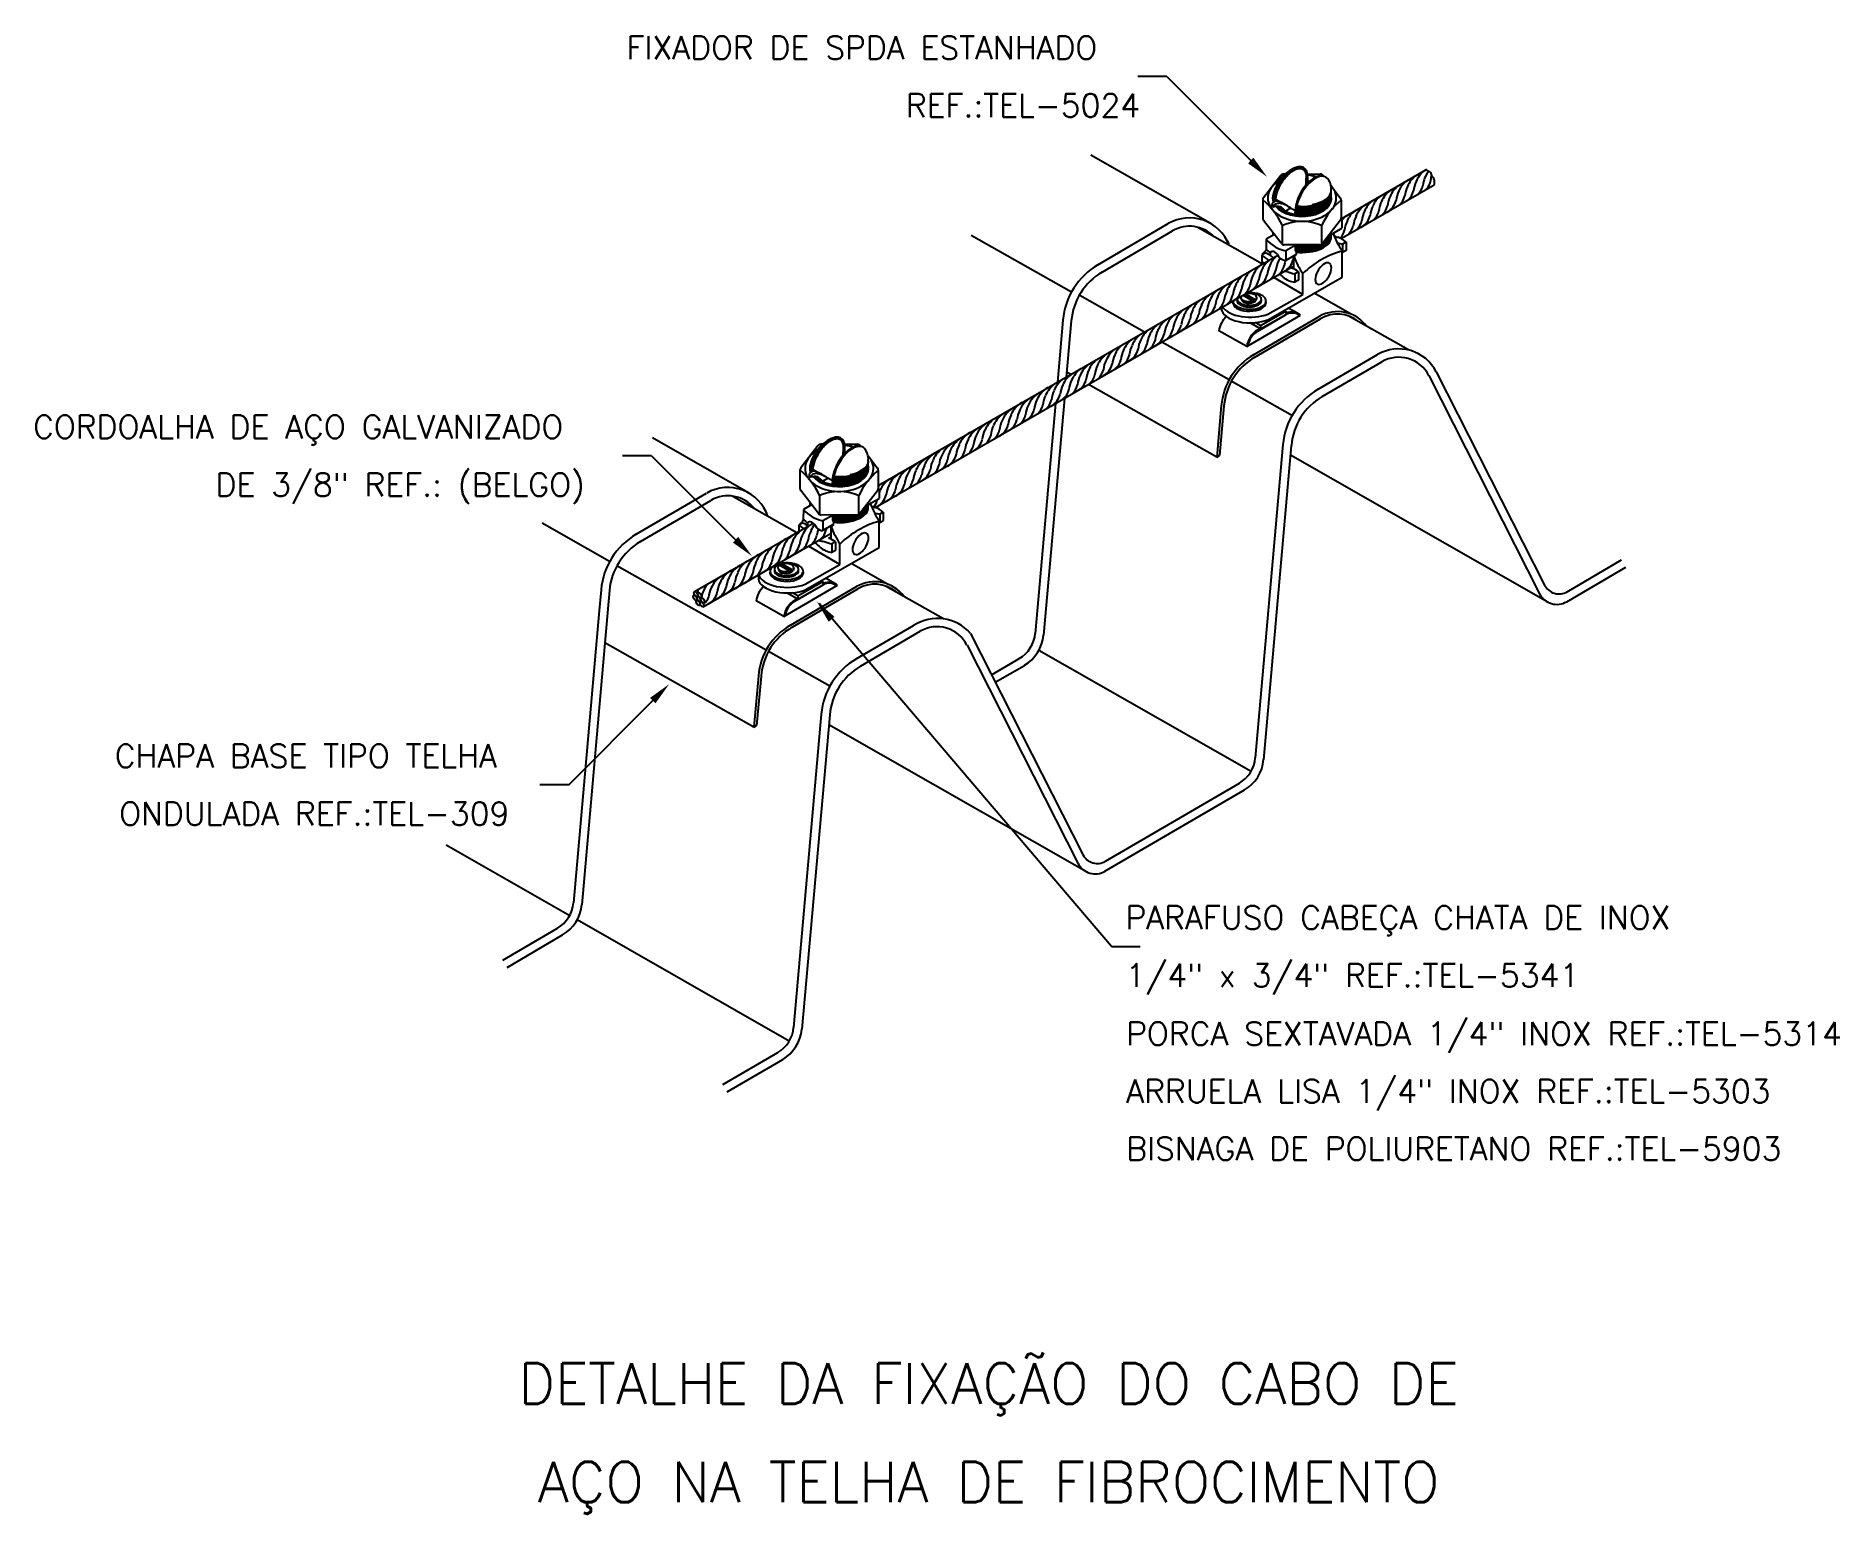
# Model space of a CAD drawing. Header units: millimetres. Extents: x -5610.2 to -5594.6, y -4676.2 to -4663.4.
import ezdxf
from ezdxf.enums import TextEntityAlignment as Align

# ---------------------------------------------------------------- set-up
doc = ezdxf.new("R2010")
doc.units = ezdxf.units.MM
doc.header["$LTSCALE"] = 10
doc.layers.add('Termotécnica', color=7, linetype='Continuous')
doc.styles.add('r140', font='romans.shx')
doc.styles.add('r80', font='romans.shx')

msp = doc.modelspace()

# ---------------------------------------------------------------- linework, layer by layer
at = {"layer": 'Termotécnica', "color": 2}
for p, q in [((-5600.407, -4663.768), (-5600.657, -4663.768)), ((-5600.407, -4663.768), (-5599.682, -4664.494)), ((-5598.895, -4664.993), (-5598.171, -4664.575)), ((-5599.203, -4664.704), (-5599.203, -4664.642)), ((-5599.189, -4664.689), (-5599.189, -4664.642)), ((-5598.901, -4665.168), (-5598.098, -4664.704)), ((-5599.491, -4664.804), (-5599.491, -4664.837)), ((-5599.48, -4664.85), (-5599.48, -4664.833)), ((-5599.291, -4664.92), (-5599.297, -4664.927)), ((-5599.291, -4664.903), (-5599.296, -4664.911)), ((-5599.296, -4664.911), (-5599.291, -4664.92)), ((-5599.294, -4664.895), (-5599.291, -4664.903)), ((-5599.581, -4665.388), (-5600.145, -4665.069)), ((-5599.297, -4664.927), (-5599.291, -4664.936)), ((-5599.291, -4664.936), (-5599.297, -4664.943)), ((-5599.297, -4664.971), (-5599.297, -4664.94)), ((-5599.297, -4664.943), (-5599.291, -4664.952)), ((-5599.291, -4664.952), (-5599.297, -4664.959)), ((-5599.297, -4664.959), (-5599.291, -4664.968)), ((-5599.291, -4664.968), (-5599.294, -4664.972)), ((-5599.298, -4665.222), (-5599.298, -4665.264)), ((-5599.291, -4665.228), (-5599.297, -4665.235)), ((-5599.295, -4665.222), (-5599.291, -4665.228)), ((-5602.897, -4667.3), (-5599.447, -4665.31)), ((-5599.576, -4665.303), (-5599.576, -4665.296)), ((-5599.51, -4665.316), (-5599.51, -4665.29)), ((-5599.308, -4665.431), (-5599.308, -4665.324)), ((-5599.291, -4665.244), (-5599.298, -4665.251)), ((-5599.298, -4665.251), (-5599.291, -4665.26)), ((-5599.298, -4665.264), (-5599.289, -4665.285)), ((-5599.297, -4665.235), (-5599.291, -4665.244)), ((-5599.291, -4665.26), (-5599.296, -4665.268)), ((-5599.296, -4665.268), (-5599.291, -4665.276)), ((-5599.291, -4665.276), (-5599.292, -4665.277)), ((-5599.289, -4665.285), (-5599.289, -4665.306)), ((-5598.893, -4665.501), (-5598.892, -4665.275)), ((-5602.789, -4667.413), (-5599.308, -4665.402)), ((-5599.527, -4665.866), (-5598.893, -4665.501)), ((-5599.232, -4665.649), (-5599.482, -4665.503)), ((-5599.232, -4665.649), (-5599.232, -4665.47)), ((-5599.766, -4665.681), (-5599.759, -4665.703)), ((-5599.665, -4665.706), (-5599.749, -4665.657)), ((-5599.731, -4665.654), (-5599.745, -4665.66)), ((-5599.731, -4665.647), (-5599.731, -4665.654)), ((-5599.643, -4665.705), (-5599.731, -4665.654)), ((-5599.643, -4665.696), (-5599.73, -4665.646)), ((-5599.643, -4665.696), (-5599.643, -4665.705)), ((-5599.631, -4665.682), (-5599.636, -4665.7)), ((-5599.533, -4665.82), (-5599.232, -4665.649)), ((-5598.821, -4665.818), (-5599.134, -4665.64)), ((-5599.936, -4665.765), (-5599.936, -4665.776)), ((-5599.834, -4665.73), (-5599.834, -4665.714)), ((-5599.716, -4666.099), (-5599.252, -4665.828)), ((-5599.643, -4665.705), (-5599.665, -4665.714)), ((-5599.665, -4665.706), (-5599.665, -4665.714)), ((-5599.657, -4666.171), (-5599.09, -4665.84)), ((-5599.621, -4665.966), (-5599.376, -4665.823)), ((-5599.55, -4665.711), (-5599.55, -4665.726)), ((-5599.379, -4665.815), (-5599.375, -4665.813)), ((-5599.272, -4665.815), (-5599.357, -4665.768)), ((-5599.716, -4666.099), (-5599.956, -4665.963)), ((-5599.646, -4666.191), (-5599.078, -4665.86)), ((-5599.62, -4665.956), (-5599.601, -4665.945)), ((-5601.235, -4666.342), (-5601.27, -4666.322)), ((-5599.975, -4667.055), (-5601.083, -4666.428)), ((-5599.936, -4666.61), (-5599.975, -4667.055)), ((-5599.913, -4666.612), (-5599.951, -4667.041)), ((-5604.855, -4667.042), (-5605.105, -4667.042)), ((-5604.855, -4667.042), (-5604.129, -4667.768)), ((-5603.2, -4667.037), (-5603.199, -4666.975)), ((-5603.186, -4667.022), (-5603.185, -4666.975)), ((-5599.975, -4667.055), (-5599.951, -4667.041)), ((-5603.487, -4667.136), (-5603.487, -4667.17)), ((-5603.477, -4667.183), (-5603.477, -4667.166)), ((-5603.287, -4667.236), (-5603.293, -4667.244)), ((-5603.293, -4667.244), (-5603.287, -4667.252)), ((-5603.287, -4667.252), (-5603.293, -4667.26)), ((-5603.293, -4667.26), (-5603.287, -4667.269)), ((-5603.291, -4667.228), (-5603.287, -4667.236)), ((-5603.602, -4667.707), (-5604.16, -4667.391)), ((-5603.287, -4667.269), (-5603.294, -4667.276)), ((-5603.294, -4667.276), (-5603.287, -4667.285)), ((-5603.293, -4667.304), (-5603.293, -4667.273)), ((-5603.287, -4667.285), (-5603.293, -4667.292)), ((-5603.293, -4667.292), (-5603.287, -4667.301)), ((-5603.287, -4667.301), (-5603.29, -4667.305)), ((-5602.923, -4667.49), (-5602.789, -4667.413)), ((-5603.294, -4667.554), (-5603.294, -4667.596)), ((-5603.288, -4667.56), (-5603.294, -4667.568)), ((-5603.294, -4667.568), (-5603.288, -4667.577)), ((-5603.292, -4667.554), (-5603.287, -4667.56)), ((-5604.485, -4668.216), (-5603.46, -4667.625)), ((-5603.796, -4667.994), (-5603.304, -4667.71)), ((-5603.572, -4667.635), (-5603.572, -4667.629)), ((-5603.506, -4667.648), (-5603.506, -4667.623)), ((-5603.304, -4667.764), (-5603.304, -4667.656)), ((-5603.288, -4667.577), (-5603.294, -4667.584)), ((-5603.294, -4667.584), (-5603.288, -4667.593)), ((-5603.294, -4667.596), (-5603.285, -4667.617)), ((-5603.288, -4667.593), (-5603.293, -4667.6)), ((-5603.293, -4667.6), (-5603.288, -4667.609)), ((-5603.288, -4667.609), (-5603.288, -4667.61)), ((-5603.285, -4667.617), (-5603.286, -4667.639)), ((-5602.889, -4667.834), (-5602.889, -4667.607)), ((-5603.523, -4668.198), (-5602.889, -4667.834)), ((-5603.228, -4667.981), (-5603.501, -4667.823)), ((-5603.228, -4667.981), (-5603.228, -4667.802)), ((-5604.409, -4668.348), (-5603.796, -4667.994)), ((-5603.762, -4668.013), (-5603.755, -4668.035)), ((-5603.661, -4668.038), (-5603.749, -4667.988)), ((-5603.728, -4667.987), (-5603.741, -4667.992)), ((-5603.728, -4667.978), (-5603.728, -4667.987)), ((-5603.64, -4668.029), (-5603.728, -4667.978)), ((-5603.64, -4668.037), (-5603.728, -4667.987)), ((-5603.64, -4668.037), (-5603.661, -4668.047)), ((-5603.661, -4668.038), (-5603.661, -4668.047)), ((-5603.64, -4668.029), (-5603.64, -4668.037)), ((-5603.627, -4668.014), (-5603.633, -4668.033)), ((-5603.529, -4668.152), (-5603.228, -4667.981)), ((-5602.817, -4668.151), (-5603.131, -4667.973)), ((-5603.932, -4668.073), (-5603.932, -4668.108)), ((-5603.83, -4668.062), (-5603.83, -4668.047)), ((-5603.712, -4668.432), (-5603.249, -4668.161)), ((-5603.654, -4668.504), (-5603.086, -4668.173)), ((-5603.642, -4668.524), (-5603.075, -4668.192)), ((-5603.617, -4668.298), (-5603.372, -4668.156)), ((-5603.547, -4668.044), (-5603.547, -4668.059)), ((-5603.376, -4668.148), (-5603.371, -4668.146)), ((-5603.268, -4668.148), (-5603.354, -4668.101)), ((-5603.712, -4668.432), (-5603.952, -4668.296)), ((-5603.617, -4668.289), (-5603.597, -4668.277)), ((-5600.885, -4671.28), (-5603.409, -4668.317)), ((-5603.971, -4669.387), (-5605.258, -4668.659)), ((-5603.932, -4668.943), (-5603.971, -4669.387)), ((-5603.91, -4668.945), (-5603.948, -4669.373)), ((-5605.57, -4669.883), (-5604.844, -4669.157)), ((-5603.971, -4669.387), (-5603.948, -4669.373)), ((-5605.57, -4669.883), (-5605.82, -4669.883)), ((-5600.885, -4671.28), (-5600.635, -4671.28))]:
    msp.add_line(p, q, dxfattribs=at)
at = {"layer": 'Termotécnica', "color": 3}
for p, q in [((-5600.033, -4665.035), (-5601.062, -4664.447)), ((-5601.001, -4665.394), (-5600.393, -4665.038)), ((-5601.23, -4665.629), (-5602.095, -4665.14)), ((-5600.964, -4665.457), (-5600.356, -4665.101)), ((-5599.886, -4665.188), (-5599.872, -4665.214)), ((-5600.6, -4665.975), (-5601.157, -4665.66)), ((-5598.319, -4666.129), (-5598.84, -4665.835)), ((-5601.304, -4665.872), (-5601.351, -4666.408)), ((-5601.231, -4665.878), (-5601.274, -4666.364)), ((-5599.869, -4666.388), (-5600.448, -4666.061)), ((-5599.1, -4666.469), (-5598.586, -4666.169)), ((-5599.064, -4666.531), (-5598.55, -4666.232)), ((-5598.079, -4666.318), (-5597.144, -4668.159)), ((-5599.32, -4666.699), (-5599.849, -4666.4)), ((-5598.144, -4666.351), (-5597.187, -4668.234)), ((-5601.367, -4666.591), (-5601.542, -4668.577)), ((-5601.29, -4666.547), (-5601.471, -4668.592)), ((-5604.019, -4667.362), (-5604.848, -4666.889)), ((-5599.403, -4666.946), (-5599.642, -4669.652)), ((-5599.331, -4666.953), (-5599.57, -4669.667)), ((-5597.116, -4668.307), (-5599.338, -4667.038)), ((-5604.987, -4667.721), (-5604.38, -4667.366)), ((-5604.951, -4667.784), (-5604.343, -4667.428)), ((-5605.217, -4667.957), (-5605.8, -4667.626)), ((-5603.865, -4668.721), (-5605.154, -4667.992)), ((-5596.953, -4668.303), (-5596.442, -4668.005)), ((-5596.949, -4668.217), (-5596.479, -4667.942)), ((-5602.334, -4668.452), (-5602.836, -4668.168)), ((-5605.229, -4668.334), (-5605.457, -4670.919)), ((-5605.29, -4668.199), (-5605.306, -4668.378)), ((-5605.218, -4668.205), (-5605.229, -4668.334)), ((-5605.306, -4668.378), (-5605.529, -4670.904)), ((-5603.087, -4668.796), (-5602.592, -4668.507)), ((-5603.05, -4668.859), (-5602.536, -4668.558)), ((-5602.101, -4668.576), (-5601.131, -4670.486)), ((-5603.316, -4669.032), (-5603.845, -4668.732)), ((-5602.131, -4668.677), (-5601.174, -4670.561)), ((-5601.919, -4668.934), (-5601.704, -4668.808)), ((-5601.704, -4668.808), (-5601.68, -4668.794)), ((-5599.679, -4669.77), (-5601.511, -4668.724)), ((-5601.887, -4668.999), (-5601.636, -4668.853)), ((-5603.39, -4669.274), (-5603.628, -4671.979)), ((-5603.317, -4669.28), (-5603.557, -4671.994)), ((-5601.099, -4670.636), (-5603.325, -4669.365)), ((-5600.935, -4670.544), (-5599.779, -4669.869)), ((-5600.94, -4670.63), (-5599.736, -4669.928)), ((-5605.562, -4671.014), (-5606.628, -4670.405)), ((-5606.14, -4671.398), (-5605.667, -4671.121)), ((-5603.666, -4672.097), (-5605.497, -4671.051)), ((-5606.103, -4671.46), (-5605.623, -4671.18)), ((-5604.239, -4672.472), (-5603.766, -4672.196)), ((-5604.203, -4672.535), (-5603.722, -4672.255))]:
    msp.add_line(p, q, dxfattribs=at)
at = {"layer": 'Termotécnica', "color": 1}
for p, q in [((-5599.384, -4664.611), (-5599.396, -4664.611)), ((-5599.191, -4664.611), (-5599.081, -4664.611)), ((-5599.423, -4664.624), (-5599.57, -4664.815)), ((-5599.055, -4664.624), (-5599.049, -4664.631)), ((-5598.989, -4664.71), (-5598.908, -4664.816)), ((-5599.577, -4664.835), (-5599.578, -4664.99)), ((-5599.484, -4664.887), (-5599.484, -4664.895)), ((-5599.478, -4664.83), (-5599.471, -4664.826)), ((-5599.427, -4664.852), (-5599.471, -4664.826)), ((-5599.386, -4664.931), (-5599.338, -4664.904)), ((-5599.297, -4664.927), (-5599.338, -4664.904)), ((-5598.901, -4664.836), (-5598.901, -4664.992)), ((-5599.419, -4665.208), (-5599.571, -4665.011)), ((-5599.409, -4665.054), (-5599.409, -4665.217)), ((-5599.07, -4665.055), (-5599.071, -4665.218)), ((-5598.908, -4665.012), (-5599.061, -4665.209)), ((-5598.988, -4665.132), (-5598.894, -4665.078)), ((-5598.894, -4664.994), (-5598.902, -4664.999)), ((-5598.894, -4664.994), (-5598.894, -4665.078)), ((-5599.477, -4665.133), (-5599.548, -4665.174)), ((-5599.548, -4665.174), (-5599.548, -4665.258)), ((-5599.087, -4665.222), (-5599.392, -4665.222)), ((-5599.298, -4665.226), (-5599.379, -4665.272)), ((-5598.858, -4665.197), (-5598.888, -4665.215)), ((-5598.888, -4665.215), (-5598.888, -4665.288)), ((-5598.858, -4665.197), (-5598.858, -4665.271)), ((-5599.556, -4665.291), (-5599.586, -4665.308)), ((-5599.586, -4665.308), (-5599.586, -4665.363)), ((-5599.379, -4665.272), (-5599.379, -4665.356)), ((-5599.289, -4665.305), (-5599.379, -4665.356)), ((-5598.858, -4665.271), (-5598.888, -4665.288)), ((-5599.33, -4665.423), (-5599.308, -4665.41)), ((-5599.27, -4665.454), (-5599.3, -4665.471)), ((-5599.3, -4665.471), (-5599.3, -4665.544)), ((-5599.27, -4665.527), (-5599.3, -4665.544)), ((-5599.27, -4665.454), (-5599.27, -4665.527)), ((-5599.596, -4665.919), (-5599.379, -4665.795)), ((-5599.596, -4665.947), (-5599.379, -4665.823)), ((-5599.379, -4665.795), (-5599.391, -4665.788)), ((-5599.379, -4665.795), (-5599.379, -4665.823)), ((-5599.596, -4665.947), (-5599.686, -4665.895)), ((-5599.596, -4665.919), (-5599.641, -4665.893)), ((-5599.596, -4665.919), (-5599.596, -4665.947)), ((-5603.38, -4666.943), (-5603.392, -4666.943)), ((-5603.188, -4666.944), (-5603.078, -4666.944)), ((-5603.419, -4666.956), (-5603.567, -4667.147)), ((-5603.051, -4666.957), (-5603.046, -4666.964)), ((-5602.986, -4667.042), (-5602.904, -4667.149)), ((-5603.574, -4667.168), (-5603.574, -4667.323)), ((-5603.481, -4667.22), (-5603.481, -4667.228)), ((-5603.475, -4667.163), (-5603.468, -4667.159)), ((-5603.424, -4667.184), (-5603.468, -4667.159)), ((-5603.383, -4667.264), (-5603.334, -4667.236)), ((-5603.293, -4667.26), (-5603.334, -4667.236)), ((-5602.897, -4667.169), (-5602.898, -4667.324)), ((-5603.415, -4667.541), (-5603.567, -4667.343)), ((-5603.405, -4667.387), (-5603.405, -4667.55)), ((-5603.067, -4667.387), (-5603.067, -4667.551)), ((-5602.905, -4667.345), (-5603.057, -4667.542)), ((-5602.984, -4667.464), (-5602.891, -4667.411)), ((-5602.89, -4667.327), (-5602.898, -4667.331)), ((-5602.89, -4667.327), (-5602.891, -4667.411)), ((-5603.544, -4667.507), (-5603.545, -4667.591)), ((-5603.473, -4667.466), (-5603.544, -4667.507)), ((-5603.084, -4667.555), (-5603.389, -4667.554)), ((-5603.294, -4667.559), (-5603.375, -4667.605)), ((-5602.884, -4667.547), (-5602.885, -4667.621)), ((-5602.854, -4667.53), (-5602.884, -4667.547)), ((-5602.854, -4667.53), (-5602.854, -4667.603)), ((-5603.553, -4667.624), (-5603.583, -4667.641)), ((-5603.583, -4667.641), (-5603.583, -4667.695)), ((-5603.375, -4667.605), (-5603.375, -4667.689)), ((-5603.286, -4667.637), (-5603.375, -4667.689)), ((-5602.854, -4667.603), (-5602.885, -4667.621)), ((-5603.326, -4667.755), (-5603.305, -4667.743)), ((-5603.266, -4667.786), (-5603.297, -4667.804)), ((-5603.297, -4667.804), (-5603.297, -4667.877)), ((-5603.267, -4667.86), (-5603.297, -4667.877)), ((-5603.266, -4667.786), (-5603.267, -4667.86)), ((-5603.592, -4668.252), (-5603.376, -4668.127)), ((-5603.592, -4668.28), (-5603.376, -4668.156)), ((-5603.376, -4668.127), (-5603.388, -4668.12)), ((-5603.376, -4668.127), (-5603.376, -4668.156)), ((-5603.592, -4668.28), (-5603.682, -4668.228)), ((-5603.592, -4668.252), (-5603.638, -4668.225)), ((-5603.592, -4668.252), (-5603.592, -4668.28))]:
    msp.add_line(p, q, dxfattribs=at)
at = {"layer": 'Termotécnica', "color": 2}
for centre, radius, start, end in [((-5599.172, -4664.854), 0.323, 114.8178, 171.0113), ((-5599.075, -4664.753), 0.125, 80.4347, 122.5602), ((-5599.121, -4664.737), 0.135, 353.7469, 32.7131), ((-5598.766, -4665.85), 0.749, 105.679, 107.2389), ((-5598.326, -4664.887), 0.686, 200.5941, 214.3721), ((-5599.634, -4665.218), 0.0974, 306.57, 334.0885), ((-5598.752, -4665.898), 0.799, 132.2425, 134.0553), ((-5598.665, -4665.082), 0.686, 200.5941, 214.3721), ((-5598.676, -4666.044), 0.799, 105.7036, 134.0553), ((-5599.742, -4665.997), 0.217, 133.8886, 171.1971), ((-5599.325, -4665.915), 0.105, 51.473, 118.7206), ((-5599.326, -4665.916), 0.114, 50.02, 115.7021), ((-5598.932, -4666.111), 0.313, 36.128, 120.2659), ((-5598.932, -4666.111), 0.291, 51.3776, 120.2724), ((-5599.521, -4666.126), 0.197, 120.2772, 172.0578), ((-5599.522, -4666.126), 0.188, 121.5672, 170.231), ((-5599.372, -4666.66), 0.566, 120.2772, 174.9562), ((-5599.372, -4666.66), 0.543, 120.2724, 174.9581), ((-5603.168, -4667.187), 0.323, 114.8178, 171.0113), ((-5603.071, -4667.086), 0.125, 80.4347, 122.5602), ((-5603.118, -4667.07), 0.135, 353.7469, 32.7131), ((-5602.762, -4668.183), 0.749, 105.679, 107.2389), ((-5602.322, -4667.22), 0.686, 200.5941, 214.3721), ((-5603.63, -4667.551), 0.0974, 306.57, 334.0885), ((-5602.748, -4668.231), 0.799, 132.2425, 134.0553), ((-5602.662, -4667.415), 0.686, 200.5941, 214.3721), ((-5602.672, -4668.377), 0.799, 105.7036, 134.0553), ((-5603.738, -4668.329), 0.217, 133.8886, 171.1971), ((-5603.322, -4668.248), 0.105, 51.473, 118.7206), ((-5603.322, -4668.249), 0.114, 50.02, 115.7021), ((-5602.928, -4668.443), 0.313, 36.128, 120.2659), ((-5602.928, -4668.443), 0.291, 51.3776, 120.2724), ((-5603.517, -4668.459), 0.197, 120.2772, 172.0578), ((-5603.519, -4668.459), 0.188, 121.5672, 170.231), ((-5603.369, -4668.993), 0.566, 120.2772, 174.9562), ((-5603.369, -4668.993), 0.543, 120.2724, 174.9581)]:
    msp.add_arc(centre, radius, start, end, dxfattribs=at)
at = {"layer": 'Termotécnica', "color": 1}
for centre, radius, start, end in [((-5599.396, -4664.644), 0.0335, 89.8794, 142.2859), ((-5599.081, -4664.645), 0.0335, 37.4729, 89.8794), ((-5598.017, -4664.782), 0.261, 130.1467, 155.4443), ((-5597.974, -4664.73), 0.222, 141.3172, 174.4559), ((-5598.315, -4664.955), 0.261, 129.4816, 155.4443), ((-5598.241, -4664.912), 0.261, 129.6767, 155.4443), ((-5598.189, -4664.862), 0.238, 153.652, 174.0868), ((-5598.196, -4664.845), 0.225, 129.9991, 156.7272), ((-5598.114, -4664.823), 0.238, 153.652, 174.0868), ((-5598.091, -4664.825), 0.261, 129.9607, 155.4443), ((-5598.428, -4664.72), 0.155, 311.8161, 346.8088), ((-5598.04, -4664.78), 0.238, 153.652, 174.0868), ((-5598.346, -4664.673), 0.155, 311.8161, 346.8088), ((-5598.277, -4664.635), 0.154, 314.4063, 0.9477), ((-5599.544, -4664.835), 0.0335, 142.2859, 179.8794), ((-5600.004, -4665.336), 0.659, 25.3294, 49.6164), ((-5599.457, -4664.889), 0.0458, 82.8093, 148.7456), ((-5599.44, -4664.916), 0.0526, 87.9644, 146.4911), ((-5599.453, -4664.962), 0.0735, 24.5376, 115.2619), ((-5599.509, -4665.066), 0.23, 52.8622, 75.4375), ((-5599.459, -4665.061), 0.199, 52.5351, 84.1958), ((-5598.476, -4665.339), 0.659, 130.1424, 154.4295), ((-5598.934, -4664.836), 0.0335, 359.8794, 37.4729), ((-5598.536, -4665.082), 0.261, 129.9607, 155.4443), ((-5598.462, -4665.039), 0.261, 130.1467, 155.4443), ((-5598.413, -4664.992), 0.238, 153.652, 174.0868), ((-5598.42, -4664.975), 0.225, 129.4442, 156.7272), ((-5598.338, -4664.952), 0.238, 153.652, 174.0868), ((-5598.652, -4664.85), 0.155, 311.8161, 346.8088), ((-5598.577, -4664.802), 0.155, 298.3116, 346.8088), ((-5598.264, -4664.909), 0.238, 153.652, 174.0868), ((-5598.502, -4664.763), 0.155, 311.8161, 346.8088), ((-5599.544, -4664.99), 0.0335, 179.8794, 217.4729), ((-5599.24, -4665.435), 0.416, 65.9207, 113.8382), ((-5598.935, -4664.991), 0.0335, 322.2859, 359.8794), ((-5599.129, -4665.204), 0.315, 41.7743, 43.6861), ((-5598.686, -4665.168), 0.261, 129.6767, 142.9688), ((-5598.634, -4665.119), 0.238, 153.652, 174.0868), ((-5598.641, -4665.102), 0.225, 129.9991, 156.7272), ((-5598.947, -4665.019), 0.155, 311.8161, 346.8088), ((-5598.559, -4665.079), 0.238, 153.652, 174.0868), ((-5598.873, -4664.976), 0.155, 311.8161, 346.8088), ((-5598.801, -4664.932), 0.155, 298.3116, 346.8088), ((-5598.485, -4665.036), 0.238, 153.652, 174.0868), ((-5598.726, -4664.892), 0.155, 311.8161, 346.8088), ((-5599.313, -4664.965), 0.315, 221.7743, 257.9845), ((-5599.392, -4665.188), 0.0335, 217.4729, 269.8794), ((-5599.087, -4665.189), 0.0335, 269.8794, 322.2859), ((-5598.929, -4665.114), 0.0421, 208.1542, 269.4562), ((-5598.858, -4664.992), 0.225, 249.8531, 262.2421), ((-5598.993, -4665.349), 0.203, 48.3093, 71.8552), ((-5599.022, -4665.059), 0.155, 317.0284, 346.8088), ((-5599.352, -4665.552), 0.261, 130.1467, 155.4443), ((-5599.429, -4665.231), 0.205, 219.8943, 226.9203), ((-5599.335, -4665.047), 0.362, 226.1843, 238.4186), ((-5599.609, -4665.451), 0.168, 43.9771, 71.7481), ((-5599.466, -4665.198), 0.102, 216.2869, 244.5481), ((-5599.31, -4665.488), 0.225, 129.4442, 156.7272), ((-5599.228, -4665.465), 0.238, 153.652, 174.0868), ((-5599.205, -4665.468), 0.261, 149.5723, 155.4443), ((-5599.369, -4665.26), 0.0968, 228.5657, 264.2931), ((-5599.467, -4665.315), 0.155, 298.3116, 346.8088), ((-5599.154, -4665.422), 0.238, 163.7777, 174.0868), ((-5599.079, -4665.375), 0.238, 165.8593, 174.0868), ((-5599.079, -4665.375), 0.238, 153.652, 154.4005), ((-5598.857, -4665.062), 0.228, 261.1182, 262.1726), ((-5599.65, -4665.724), 0.261, 129.4816, 155.4443), ((-5599.576, -4665.681), 0.261, 129.6767, 155.4443), ((-5599.524, -4665.632), 0.238, 153.652, 174.0868), ((-5599.531, -4665.615), 0.225, 129.9991, 156.7272), ((-5599.449, -4665.592), 0.238, 153.652, 174.0868), ((-5599.426, -4665.595), 0.261, 129.9607, 155.4443), ((-5599.763, -4665.489), 0.155, 311.8161, 346.8088), ((-5599.691, -4665.445), 0.155, 298.3116, 346.8088), ((-5599.375, -4665.549), 0.238, 153.652, 174.0868), ((-5599.303, -4665.505), 0.238, 153.652, 174.0868), ((-5599.616, -4665.405), 0.155, 311.8161, 346.8088), ((-5599.542, -4665.363), 0.155, 311.8161, 346.8088), ((-5599.544, -4665.61), 0.178, 38.2783, 50.2226), ((-5599.274, -4665.338), 0.208, 231.1571, 262.8038), ((-5599.35, -4665.262), 0.189, 258.8811, 264.3625), ((-5599.27, -4665.248), 0.225, 244.1185, 262.2421), ((-5599.395, -4665.621), 0.209, 53.2005, 71.7256), ((-5599.976, -4665.871), 0.225, 129.9991, 156.7272), ((-5599.871, -4665.851), 0.261, 129.9607, 155.4443), ((-5599.82, -4665.806), 0.238, 153.652, 174.0868), ((-5599.797, -4665.808), 0.261, 130.1467, 155.4443), ((-5599.748, -4665.761), 0.238, 153.652, 174.0868), ((-5599.755, -4665.745), 0.225, 129.4442, 156.7272), ((-5600.061, -4665.662), 0.155, 311.8161, 346.8088), ((-5599.673, -4665.722), 0.238, 153.652, 174.0868), ((-5599.987, -4665.619), 0.155, 311.8161, 346.8088), ((-5599.912, -4665.572), 0.155, 298.3116, 346.8088), ((-5599.599, -4665.679), 0.238, 153.652, 174.0868), ((-5599.837, -4665.532), 0.155, 311.8161, 346.8088), ((-5600.2, -4666.001), 0.225, 129.4442, 156.7272), ((-5600.095, -4665.981), 0.261, 129.4816, 155.4443), ((-5600.044, -4665.935), 0.238, 153.652, 174.0868), ((-5600.021, -4665.938), 0.261, 129.6767, 155.4443), ((-5599.969, -4665.888), 0.238, 153.652, 174.0868), ((-5600.282, -4665.789), 0.155, 311.8161, 346.8088), ((-5599.894, -4665.849), 0.238, 153.652, 174.0868), ((-5600.208, -4665.746), 0.155, 311.8161, 346.8088), ((-5600.136, -4665.702), 0.155, 298.3116, 346.8088), ((-5600.469, -4666.197), 0.261, 128.6616, 155.4443), ((-5600.424, -4666.131), 0.225, 128.855, 156.7272), ((-5600.342, -4666.108), 0.238, 153.652, 174.0868), ((-5600.319, -4666.11), 0.261, 128.9773, 155.4443), ((-5600.581, -4665.958), 0.155, 298.3116, 346.8088), ((-5600.269, -4666.065), 0.238, 153.652, 174.0868), ((-5600.245, -4666.068), 0.261, 129.183, 155.4443), ((-5600.193, -4666.018), 0.238, 153.652, 174.0868), ((-5600.506, -4665.918), 0.155, 311.8161, 346.8088), ((-5600.118, -4665.978), 0.238, 153.652, 174.0868), ((-5600.432, -4665.876), 0.155, 311.8161, 346.8088), ((-5600.357, -4665.828), 0.155, 298.3116, 346.8088), ((-5600.767, -4666.37), 0.261, 127.8737, 155.4443), ((-5600.693, -4666.327), 0.261, 128.1071, 155.4443), ((-5600.649, -4666.26), 0.225, 128.2243, 156.7272), ((-5600.567, -4666.238), 0.238, 153.652, 174.0868), ((-5600.543, -4666.24), 0.261, 128.4434, 155.4443), ((-5600.805, -4666.088), 0.155, 298.3116, 346.8088), ((-5600.493, -4666.195), 0.238, 153.652, 174.0868), ((-5600.418, -4666.148), 0.238, 153.652, 174.0868), ((-5600.73, -4666.048), 0.155, 311.8161, 346.8088), ((-5600.656, -4666.005), 0.155, 311.8161, 346.8088), ((-5600.991, -4666.499), 0.261, 127.2601, 155.4443), ((-5600.917, -4666.457), 0.261, 127.5124, 155.4443), ((-5600.866, -4666.407), 0.238, 153.652, 174.0868), ((-5600.873, -4666.39), 0.225, 127.5417, 156.7272), ((-5600.791, -4666.367), 0.238, 153.652, 174.0868), ((-5601.105, -4666.265), 0.155, 311.8161, 346.8088), ((-5601.029, -4666.217), 0.155, 298.3116, 346.8088), ((-5600.717, -4666.324), 0.238, 153.652, 174.0868), ((-5600.642, -4666.277), 0.238, 153.652, 174.0868), ((-5600.954, -4666.178), 0.155, 311.8161, 346.8088), ((-5600.88, -4666.135), 0.155, 311.8161, 346.8088), ((-5601.321, -4666.649), 0.225, 119.4577, 156.7272), ((-5601.216, -4666.629), 0.261, 126.5902, 155.4443), ((-5601.165, -4666.584), 0.238, 153.652, 174.0868), ((-5601.142, -4666.586), 0.261, 126.8669, 155.4443), ((-5601.09, -4666.536), 0.238, 153.652, 174.0868), ((-5601.097, -4666.52), 0.225, 126.7916, 156.7272), ((-5601.403, -4666.437), 0.155, 311.8161, 346.8088), ((-5601.015, -4666.497), 0.238, 153.652, 174.0868), ((-5601.329, -4666.394), 0.155, 311.8161, 346.8088), ((-5601.253, -4666.347), 0.155, 298.3116, 346.8088), ((-5600.941, -4666.454), 0.238, 153.652, 174.0868), ((-5601.178, -4666.307), 0.155, 311.8161, 346.8088), ((-5601.59, -4666.846), 0.261, 123.0374, 155.4443), ((-5601.545, -4666.779), 0.225, 119.4577, 156.7272), ((-5601.44, -4666.759), 0.261, 123.0374, 155.4443), ((-5601.389, -4666.713), 0.238, 153.652, 174.0868), ((-5601.366, -4666.716), 0.261, 123.0374, 155.4443), ((-5601.314, -4666.666), 0.238, 153.652, 174.0868), ((-5601.627, -4666.567), 0.155, 311.8161, 346.8088), ((-5601.239, -4666.627), 0.238, 153.652, 174.0868), ((-5601.553, -4666.524), 0.155, 311.8161, 346.8088), ((-5601.478, -4666.477), 0.155, 298.3116, 346.8088), ((-5601.814, -4666.975), 0.261, 123.0374, 155.4443), ((-5601.769, -4666.909), 0.225, 119.4577, 156.7272), ((-5601.688, -4666.886), 0.238, 153.652, 174.0868), ((-5601.664, -4666.888), 0.261, 123.0374, 155.4443), ((-5601.926, -4666.736), 0.155, 298.3116, 346.8088), ((-5601.614, -4666.843), 0.238, 153.652, 174.0868), ((-5601.538, -4666.796), 0.238, 153.652, 174.0868), ((-5601.851, -4666.696), 0.155, 311.8161, 346.8088), ((-5601.463, -4666.756), 0.238, 153.652, 174.0868), ((-5601.777, -4666.654), 0.155, 311.8161, 346.8088), ((-5601.702, -4666.606), 0.155, 298.3116, 346.8088), ((-5603.392, -4666.977), 0.0335, 89.8794, 142.2859), ((-5603.078, -4666.977), 0.0335, 37.4729, 89.8794), ((-5602.112, -4667.148), 0.261, 123.0374, 155.4443), ((-5602.038, -4667.105), 0.261, 123.0374, 155.4443), ((-5601.994, -4667.038), 0.225, 119.4577, 156.7272), ((-5601.912, -4667.015), 0.238, 153.652, 174.0868), ((-5601.888, -4667.018), 0.261, 123.0374, 155.4443), ((-5602.225, -4666.913), 0.155, 311.8161, 346.8088), ((-5602.15, -4666.866), 0.155, 298.3116, 346.8088), ((-5601.838, -4666.973), 0.238, 153.652, 174.0868), ((-5601.763, -4666.925), 0.238, 153.652, 174.0868), ((-5602.075, -4666.826), 0.155, 311.8161, 346.8088), ((-5602.001, -4666.783), 0.155, 311.8161, 346.8088), ((-5602.442, -4667.298), 0.225, 119.4577, 156.7272), ((-5602.336, -4667.277), 0.261, 123.0374, 155.4443), ((-5602.263, -4667.235), 0.261, 123.0374, 155.4443), ((-5602.211, -4667.185), 0.238, 153.652, 174.0868), ((-5602.218, -4667.168), 0.225, 119.4577, 156.7272), ((-5602.136, -4667.145), 0.238, 153.652, 174.0868), ((-5602.45, -4667.042), 0.155, 311.8161, 346.8088), ((-5602.374, -4666.995), 0.155, 298.3116, 346.8088), ((-5602.062, -4667.102), 0.238, 153.652, 174.0868), ((-5601.987, -4667.055), 0.238, 153.652, 174.0868), ((-5602.299, -4666.956), 0.155, 311.8161, 346.8088), ((-5603.54, -4667.168), 0.0335, 142.2859, 179.8794), ((-5604, -4667.668), 0.659, 25.3294, 49.6164), ((-5603.453, -4667.222), 0.0458, 82.8093, 148.7456), ((-5603.437, -4667.249), 0.0526, 87.9644, 146.4911), ((-5603.449, -4667.295), 0.0735, 24.5376, 115.2619), ((-5603.505, -4667.399), 0.23, 52.8622, 75.4375), ((-5603.455, -4667.394), 0.199, 52.5351, 84.1958), ((-5602.472, -4667.672), 0.659, 130.1424, 154.4295), ((-5602.931, -4667.169), 0.0335, 359.8794, 37.4729), ((-5602.676, -4667.433), 0.225, 119.4577, 156.7272), ((-5602.6, -4667.389), 0.225, 119.4577, 156.7272), ((-5602.511, -4667.358), 0.238, 153.652, 174.0868), ((-5602.518, -4667.342), 0.225, 119.4577, 156.7272), ((-5602.435, -4667.314), 0.238, 153.652, 174.0868), ((-5602.748, -4667.215), 0.155, 311.8161, 346.8088), ((-5602.36, -4667.275), 0.238, 153.652, 174.0868), ((-5602.674, -4667.172), 0.155, 311.8161, 346.8088), ((-5602.599, -4667.125), 0.155, 298.3116, 346.8088), ((-5602.286, -4667.232), 0.238, 153.652, 174.0868), ((-5602.523, -4667.085), 0.155, 311.8161, 346.8088), ((-5603.54, -4667.323), 0.0335, 179.8794, 217.4729), ((-5603.237, -4667.767), 0.416, 65.9207, 113.8382), ((-5602.981, -4667.346), 0.155, 298.3116, 346.8088), ((-5602.931, -4667.324), 0.0335, 322.2859, 359.8794), ((-5603.125, -4667.536), 0.315, 41.7743, 43.6861), ((-5602.753, -4667.477), 0.225, 119.4577, 130.037), ((-5602.67, -4667.45), 0.238, 153.652, 157.9025), ((-5602.593, -4667.406), 0.238, 153.652, 174.0868), ((-5602.899, -4667.299), 0.155, 298.3116, 346.8088), ((-5602.823, -4667.255), 0.155, 298.3116, 346.8088), ((-5603.31, -4667.297), 0.315, 221.7743, 257.9845), ((-5603.389, -4667.521), 0.0335, 217.4729, 269.8794), ((-5603.084, -4667.521), 0.0335, 269.8794, 322.2859), ((-5602.926, -4667.447), 0.0421, 208.1542, 269.4562), ((-5603.057, -4667.39), 0.155, 321.0855, 346.8088), ((-5602.854, -4667.324), 0.225, 249.8531, 262.2421), ((-5602.989, -4667.682), 0.203, 48.3093, 71.8552), ((-5602.67, -4667.45), 0.238, 172.6328, 174.0868), ((-5603.507, -4667.911), 0.225, 119.4577, 156.7272), ((-5603.402, -4667.891), 0.261, 123.0374, 155.4443), ((-5603.333, -4667.378), 0.361, 226.6123, 234.5654), ((-5603.348, -4667.82), 0.225, 119.838, 156.7272), ((-5603.596, -4667.762), 0.145, 50.6004, 72.5169), ((-5603.462, -4667.53), 0.102, 216.2869, 244.5481), ((-5603.265, -4667.793), 0.238, 153.652, 174.0868), ((-5603.272, -4667.776), 0.225, 141.6232, 156.7272), ((-5603.366, -4667.593), 0.0968, 228.5657, 264.2931), ((-5603.19, -4667.753), 0.238, 161.0872, 174.0868), ((-5603.499, -4667.648), 0.155, 311.8161, 346.8088), ((-5603.111, -4667.707), 0.238, 171.6739, 174.0868), ((-5602.853, -4667.395), 0.228, 261.1182, 262.1726), ((-5603.747, -4668.05), 0.225, 119.4577, 156.7272), ((-5603.641, -4668.029), 0.261, 123.0374, 155.4443), ((-5603.577, -4667.972), 0.238, 153.652, 174.0868), ((-5603.583, -4667.955), 0.225, 119.4577, 156.7272), ((-5603.5, -4667.928), 0.238, 153.652, 174.0868), ((-5603.813, -4667.829), 0.155, 311.8161, 346.8088), ((-5603.425, -4667.889), 0.238, 153.652, 174.0868), ((-5603.729, -4667.777), 0.155, 298.3116, 346.8088), ((-5603.653, -4667.733), 0.155, 298.3116, 346.8088), ((-5603.341, -4667.837), 0.238, 153.652, 174.0868), ((-5603.578, -4667.693), 0.155, 311.8161, 346.8088), ((-5603.541, -4667.943), 0.178, 38.2783, 57.9796), ((-5603.346, -4667.595), 0.189, 249.5859, 264.3625), ((-5603.271, -4667.671), 0.208, 231.1571, 262.8038), ((-5603.266, -4667.58), 0.225, 244.1185, 262.2421), ((-5603.391, -4667.953), 0.209, 53.2005, 71.7256), ((-5604.057, -4668.229), 0.225, 119.4577, 156.7272), ((-5603.981, -4668.185), 0.225, 119.4577, 156.7272), ((-5603.905, -4668.141), 0.225, 119.4577, 156.7272), ((-5603.816, -4668.111), 0.238, 153.652, 174.0868), ((-5603.823, -4668.094), 0.225, 119.4577, 156.7272), ((-5603.74, -4668.067), 0.238, 153.652, 174.0868), ((-5604.052, -4667.967), 0.155, 311.8161, 346.8088), ((-5603.665, -4668.027), 0.238, 153.652, 174.0868), ((-5603.964, -4667.912), 0.155, 298.3116, 346.8088), ((-5603.888, -4667.868), 0.155, 298.3116, 346.8088), ((-5604.19, -4668.304), 0.237, 138.8809, 171.091), ((-5604.127, -4668.29), 0.238, 153.652, 174.0868), ((-5604.134, -4668.273), 0.225, 119.4577, 156.7272), ((-5604.362, -4668.142), 0.155, 298.3116, 346.8088), ((-5604.051, -4668.246), 0.238, 153.652, 174.0868), ((-5604.286, -4668.098), 0.155, 298.3116, 346.8088), ((-5603.974, -4668.202), 0.238, 153.652, 174.0868), ((-5603.898, -4668.158), 0.238, 153.652, 174.0868), ((-5604.204, -4668.051), 0.155, 298.3116, 346.8088), ((-5604.127, -4668.007), 0.155, 298.3116, 346.8088), ((-5604.226, -4668.269), 0.237, 162.0235, 171.091), ((-5604.426, -4668.255), 0.0625, 294.1701, 350.1196), ((-5604.438, -4668.186), 0.155, 298.3116, 346.8088)]:
    msp.add_arc(centre, radius, start, end, dxfattribs=at)
at = {"layer": 'Termotécnica', "color": 3}
for centre, radius, start, end in [((-5600.21, -4665.352), 0.363, 20.5976, 120.2659), ((-5600.21, -4665.352), 0.291, 43.9232, 120.2724), ((-5600.69, -4665.926), 0.616, 120.2772, 174.9562), ((-5600.69, -4665.926), 0.543, 120.2724, 174.9581), ((-5598.403, -4666.483), 0.363, 26.9406, 120.2659), ((-5598.403, -4666.483), 0.291, 26.9338, 120.2724), ((-5598.79, -4667.001), 0.616, 120.2772, 174.9562), ((-5598.79, -4667.001), 0.543, 120.2724, 174.9581), ((-5604.196, -4667.679), 0.363, 18.2779, 120.2659), ((-5604.196, -4667.679), 0.291, 38.2003, 120.2724), ((-5604.677, -4668.253), 0.616, 120.2772, 174.9562), ((-5604.677, -4668.253), 0.543, 120.2724, 174.9581), ((-5597.019, -4668.096), 0.14, 206.9338, 300.2724), ((-5597.038, -4668.158), 0.168, 206.9338, 300.2724), ((-5602.387, -4668.831), 0.383, 41.7232, 122.3547), ((-5602.39, -4668.809), 0.29, 26.9338, 120.2724), ((-5601.821, -4668.552), 0.28, 300.2724, 354.9581), ((-5601.805, -4668.562), 0.336, 300.2724, 354.9581), ((-5602.776, -4669.328), 0.616, 120.2772, 174.9562), ((-5602.776, -4669.328), 0.543, 120.2724, 174.9581), ((-5599.921, -4669.627), 0.28, 300.2724, 354.9581), ((-5599.905, -4669.637), 0.336, 300.2724, 354.9581), ((-5601.006, -4670.423), 0.14, 206.9338, 300.2724), ((-5601.024, -4670.485), 0.168, 206.9338, 300.2724), ((-5605.808, -4670.879), 0.28, 300.2724, 354.9581), ((-5605.792, -4670.889), 0.336, 300.2724, 354.9581), ((-5603.907, -4671.954), 0.28, 300.2724, 354.9581), ((-5603.892, -4671.964), 0.336, 300.2724, 354.9581)]:
    msp.add_arc(centre, radius, start, end, dxfattribs=at)
at = {"layer": 'Termotécnica', "color": 2}
for centre, major_axis, ratio, start_param, end_param in [((-5599.335, -4664.744), (0.11, 0.188), 0.509483, -0.753557, 2.340413), ((-5598.159, -4664.596), (-0.0123, 0.0213), 0.509483, 4.69135, 6.283185), ((-5598.135, -4664.612), (-0.0123, 0.0213), 0.509483, 3.143946, 6.283185), ((-5599.142, -4664.825), (0.115, 0.196), 0.529306, 0.834314, 2.464238), ((-5599.142, -4664.825), (0.11, 0.188), 0.509483, -0.313841, 2.182721), ((-5598.111, -4664.654), (-0.0123, 0.0213), 0.509483, 3.141593, 6.283185), ((-5598.11, -4664.681), (-0.0123, 0.0213), 0.509483, 3.141593, 4.719858), ((-5599.055, -4665.47), (0.0527, 0.0899), 0.509483, -0.313841, 5.954398), ((-5599.692, -4665.706), (0.142, 0), 0.509483, 3.15515, 7.967778), ((-5599.694, -4665.691), (0.105, 0), 0.498339, 3.029366, 8.106799), ((-5599.694, -4665.705), (0.105, 0), 0.500279, -3.268555, 0.124623), ((-5599.698, -4665.676), (0.0686, 0), 0.500279, 2.851124, 5.215581), ((-5599.698, -4665.694), (0.0631, 0), 0.500279, 3.415107, 6.092408), ((-5599.698, -4665.676), (0.0686, 0), 0.500279, 5.644953, 8.270281), ((-5599.687, -4665.768), (0.25, -0.001), 0.509483, 3.203787, 5.41519), ((-5599.687, -4665.719), (0.25, -0.001), 0.509483, 3.458626, 5.378379), ((-5599.692, -4665.722), (0.142, 0), 0.509483, 3.251577, 6.231605), ((-5603.331, -4667.077), (0.11, 0.188), 0.509483, -0.753557, 2.340413), ((-5603.139, -4667.158), (0.115, 0.196), 0.529306, 0.834314, 2.464238), ((-5603.139, -4667.158), (0.11, 0.188), 0.509483, -0.313841, 2.182721), ((-5603.051, -4667.802), (0.0527, 0.0899), 0.509483, -0.313841, 5.954398), ((-5603.689, -4668.039), (0.142, 0), 0.509483, 2.645443, 8.466009), ((-5603.69, -4668.024), (0.105, 0), 0.498339, -4.448249, 1.823614), ((-5603.69, -4668.037), (0.105, 0), 0.500279, -3.268555, 0.124623), ((-5603.695, -4668.008), (0.0686, 0), 0.500279, 2.496756, 5.215581), ((-5603.695, -4668.027), (0.0631, 0), 0.500279, 3.415107, 6.092408), ((-5603.695, -4668.008), (0.0686, 0), 0.500279, 5.644953, 8.356936), ((-5603.683, -4668.1), (0.25, -0.001), 0.509483, 3.203787, 5.41519), ((-5603.683, -4668.052), (0.25, -0.001), 0.509483, 3.295428, 5.378379), ((-5603.689, -4668.055), (0.142, 0), 0.509483, 3.251577, 6.231605)]:
    msp.add_ellipse(centre, major_axis=major_axis, ratio=ratio, start_param=start_param, end_param=end_param, dxfattribs=at)
at = {"layer": 'Termotécnica', "color": 1}
for centre, major_axis, ratio, start_param, end_param in [((-5599.239, -4664.818), (0.296, -0.001), 0.675841, -3.982752, 0.563361), ((-5599.239, -4664.77), (0.252, -0.001), 0.509483, -1.790806, 0.069442), ((-5599.239, -4664.761), (0.252, -0.001), 0.509483, -1.750011, 0.080951), ((-5599.239, -4664.818), (0.296, -0.001), 0.675841, 1.149207, 1.405155), ((-5599.239, -4664.753), (0.252, -0.001), 0.509483, 5.084888, 6.283185), ((-5599.462, -4664.872), (0.0363, 0), 0.509483, 2.768638, 4.057677), ((-5599.462, -4664.881), (0.0363, 0), 0.509483, 2.906505, 4.057677), ((-5599.239, -4664.818), (0.254, -0.001), 0.622287, 2.899278, 3.377373), ((-5599.239, -4664.794), (0.252, -0.001), 0.509483, 3.221428, 3.439152), ((-5599.24, -4664.8), (0.252, -0.001), 0.509483, 3.276223, 3.454075), ((-5599.24, -4664.808), (0.252, -0.001), 0.509483, 3.273005, 3.453689), ((-5599.239, -4664.818), (0.252, -0.001), 0.509483, 3.219156, 3.408578), ((-5599.239, -4664.786), (0.252, -0.001), 0.509483, 3.249894, 3.454075), ((-5599.239, -4664.778), (0.252, -0.001), 0.509483, 3.277314, 3.461778), ((-5599.239, -4664.77), (0.252, -0.001), 0.509483, 3.304252, 3.472424), ((-5599.239, -4664.826), (0.252, -0.001), 0.509483, 3.301624, 3.360197), ((-5599.239, -4664.761), (0.252, -0.001), 0.509483, 3.328348, 3.489939), ((-5599.239, -4664.818), (0.24, -0.001), 0.598456, 3.230914, 3.34886), ((-5599.239, -4664.818), (0.254, -0.001), 0.622287, -2.669254, 0.134409), ((-5599.239, -4664.818), (0.24, -0.001), 0.598456, 3.662711, 4.469589), ((-5599.239, -4664.802), (0.252, -0.001), 0.509483, -1.801604, 0.069442), ((-5599.239, -4664.818), (0.252, -0.001), 0.509483, -1.802199, 0.069442), ((-5599.239, -4664.834), (0.252, -0.001), 0.509483, 4.481492, 5.773569), ((-5599.239, -4664.786), (0.252, -0.001), 0.509483, -1.799511, 0.069442), ((-5599.239, -4664.778), (0.252, -0.001), 0.509483, -1.775822, 0.069442), ((-5599.239, -4664.794), (0.252, -0.001), 0.509483, -1.776687, 0.069442), ((-5599.239, -4664.81), (0.252, -0.001), 0.509483, -1.777021, 0.069442), ((-5599.239, -4664.826), (0.252, -0.001), 0.509483, -1.776196, 0.069442), ((-5599.239, -4664.842), (0.252, -0.001), 0.509483, 4.506705, 5.350169), ((-5599.24, -4665.118), (0.252, -0.001), 0.509483, 3.149495, 3.316586), ((-5599.24, -4665.11), (0.252, -0.001), 0.509483, 3.210834, 3.367169), ((-5599.24, -4665.102), (0.252, -0.001), 0.509483, 3.265547, 3.419929), ((-5599.24, -4665.126), (0.252, -0.001), 0.509483, -1.802319, 0.063361), ((-5599.24, -4665.11), (0.252, -0.001), 0.509483, 4.481957, 5.225536), ((-5599.24, -4665.142), (0.252, -0.001), 0.509483, -1.795385, 0.069442), ((-5599.24, -4665.134), (0.252, -0.001), 0.509483, -1.776285, 0.084808), ((-5599.24, -4665.151), (0.252, -0.001), 0.509483, -1.776404, 0.069442), ((-5599.24, -4665.102), (0.252, -0.001), 0.509483, 4.507248, 5.082911), ((-5599.24, -4665.118), (0.252, -0.001), 0.509483, 4.506486, 5.345974), ((-5599.24, -4665.159), (0.252, -0.001), 0.509483, -1.766799, 0.069442), ((-5599.24, -4665.159), (0.252, -0.001), 0.509483, -1.766799, 0.069442), ((-5599.24, -4665.118), (0.252, -0.001), 0.509483, -0.778325, 0.031896), ((-5599.24, -4665.11), (0.252, -0.001), 0.509483, 5.56565, 6.25141), ((-5599.468, -4665.341), (0.0339, -0.059), 0.509483, 1.414095, 3.46276), ((-5603.235, -4667.151), (0.296, -0.001), 0.675841, -3.982752, 0.563361), ((-5603.235, -4667.102), (0.252, -0.001), 0.509483, -1.790806, 0.069442), ((-5603.235, -4667.11), (0.252, -0.001), 0.509483, -1.775822, 0.069442), ((-5603.235, -4667.094), (0.252, -0.001), 0.509483, -1.750011, 0.080951), ((-5603.235, -4667.151), (0.296, -0.001), 0.675841, 1.149207, 1.405155), ((-5603.235, -4667.086), (0.252, -0.001), 0.509483, 5.084888, 6.283185), ((-5603.459, -4667.205), (0.0363, 0), 0.509483, 2.768638, 4.057677), ((-5603.459, -4667.213), (0.0363, 0), 0.509483, 2.906505, 4.057677), ((-5603.235, -4667.151), (0.254, -0.001), 0.622287, 2.899278, 3.377373), ((-5603.235, -4667.127), (0.252, -0.001), 0.509483, 3.221428, 3.439152), ((-5603.237, -4667.132), (0.252, -0.001), 0.509483, 3.276223, 3.454075), ((-5603.237, -4667.141), (0.252, -0.001), 0.509483, 3.273005, 3.453689), ((-5603.235, -4667.151), (0.252, -0.001), 0.509483, 3.219156, 3.408578), ((-5603.235, -4667.118), (0.252, -0.001), 0.509483, 3.249894, 3.454075), ((-5603.235, -4667.11), (0.252, -0.001), 0.509483, 3.277314, 3.461778), ((-5603.235, -4667.159), (0.252, -0.001), 0.509483, 3.301624, 3.360197), ((-5603.235, -4667.102), (0.252, -0.001), 0.509483, 3.304252, 3.472424), ((-5603.235, -4667.094), (0.252, -0.001), 0.509483, 3.328348, 3.489939), ((-5603.235, -4667.151), (0.24, -0.001), 0.598456, 3.230914, 3.34886), ((-5603.235, -4667.151), (0.254, -0.001), 0.622287, -2.669254, 0.134409), ((-5603.235, -4667.151), (0.24, -0.001), 0.598456, 3.662711, 4.469589), ((-5603.235, -4667.151), (0.252, -0.001), 0.509483, -1.802199, 0.069442), ((-5603.235, -4667.118), (0.252, -0.001), 0.509483, -1.799511, 0.069442), ((-5603.235, -4667.135), (0.252, -0.001), 0.509483, -1.801604, 0.069442), ((-5603.235, -4667.167), (0.252, -0.001), 0.509483, 4.481492, 5.773569), ((-5603.235, -4667.127), (0.252, -0.001), 0.509483, -1.776687, 0.069442), ((-5603.235, -4667.143), (0.252, -0.001), 0.509483, -1.777021, 0.069442), ((-5603.235, -4667.159), (0.252, -0.001), 0.509483, -1.776196, 0.069442), ((-5603.235, -4667.175), (0.252, -0.001), 0.509483, 4.506705, 5.350169), ((-5603.236, -4667.451), (0.252, -0.001), 0.509483, 3.149495, 3.316586), ((-5603.236, -4667.443), (0.252, -0.001), 0.509483, 3.210834, 3.367169), ((-5603.236, -4667.435), (0.252, -0.001), 0.509483, 3.265547, 3.419929), ((-5603.236, -4667.459), (0.252, -0.001), 0.509483, -1.802319, 0.063361), ((-5603.236, -4667.443), (0.252, -0.001), 0.509483, 4.481957, 5.225536), ((-5603.236, -4667.475), (0.252, -0.001), 0.509483, -1.795385, 0.069442), ((-5603.236, -4667.467), (0.252, -0.001), 0.509483, -1.776285, 0.084808), ((-5603.236, -4667.483), (0.252, -0.001), 0.509483, -1.776404, 0.069442), ((-5603.236, -4667.451), (0.252, -0.001), 0.509483, 4.506486, 5.345974), ((-5603.236, -4667.435), (0.252, -0.001), 0.509483, 4.507248, 5.082911), ((-5603.236, -4667.491), (0.252, -0.001), 0.509483, -1.766799, 0.069442), ((-5603.236, -4667.491), (0.252, -0.001), 0.509483, -1.766799, 0.069442), ((-5603.236, -4667.451), (0.252, -0.001), 0.509483, -0.778325, 0.031896), ((-5603.236, -4667.443), (0.252, -0.001), 0.509483, 5.56565, 6.25141), ((-5603.464, -4667.673), (0.0339, -0.059), 0.509483, 1.414095, 3.46276)]:
    msp.add_ellipse(centre, major_axis=major_axis, ratio=ratio, start_param=start_param, end_param=end_param, dxfattribs=at)
at = {"layer": 'Termotécnica', "color": 2}
for centre in [(-5604.479, -4668.27), (-5604.472, -4668.238), (-5604.453, -4668.314), (-5604.447, -4668.281), (-5604.441, -4668.247), (-5604.421, -4668.325), (-5604.415, -4668.291)]:
    msp.add_ellipse(centre, major_axis=(-0.0127, 0.022), ratio=0.509483, dxfattribs=at)
for points in [[(-5599.466, -4664.829), (-5599.466, -4664.824), (-5599.462, -4664.799), (-5599.45, -4664.758), (-5599.43, -4664.714), (-5599.405, -4664.671), (-5599.376, -4664.633), (-5599.346, -4664.603), (-5599.317, -4664.582), (-5599.292, -4664.569), (-5599.272, -4664.563), (-5599.256, -4664.561), (-5599.242, -4664.563), (-5599.232, -4664.568), (-5599.222, -4664.575), (-5599.214, -4664.585), (-5599.208, -4664.6), (-5599.203, -4664.62), (-5599.203, -4664.636), (-5599.203, -4664.645)], [(-5603.462, -4667.162), (-5603.462, -4667.157), (-5603.458, -4667.132), (-5603.446, -4667.09), (-5603.427, -4667.047), (-5603.401, -4667.004), (-5603.372, -4666.966), (-5603.342, -4666.936), (-5603.314, -4666.915), (-5603.289, -4666.902), (-5603.268, -4666.895), (-5603.252, -4666.894), (-5603.239, -4666.896), (-5603.228, -4666.9), (-5603.219, -4666.907), (-5603.211, -4666.918), (-5603.204, -4666.933), (-5603.2, -4666.953), (-5603.199, -4666.969), (-5603.199, -4666.977)]]:
    msp.add_open_spline(points, degree=3, knots=[3.942773, 3.942773, 3.942773, 3.942773, 4.152047, 4.373331, 4.607258, 4.841184, 5.075111, 5.298225, 5.504103, 5.689757, 5.855803, 6.005181, 6.14422, 6.28326, 6.422299, 6.561339, 6.707536, 6.872139, 7.036742, 7.036742, 7.036742, 7.036742], dxfattribs=at)
for points in [[(-5599.705, -4664.518), (-5599.658, -4664.47), (-5599.54, -4664.635)], [(-5604.153, -4667.792), (-5604.106, -4667.744), (-5603.988, -4667.909)], [(-5603.275, -4668.434), (-5603.326, -4668.476), (-5603.428, -4668.301)], [(-5604.868, -4669.133), (-5604.821, -4669.18), (-5604.703, -4669.015)]]:
    msp.add_solid(points, dxfattribs=at)

# ---------------------------------------------------------------- texts
at = {"layer": 'Termotécnica', "color": 2, "style": 'r80'}
for s, p in [('FIXADOR DE SPDA ESTANHADO', (-5605.07, -4663.519)), ('REF.:TEL-5024', (-5602.659, -4664.018)), ('CORDOALHA DE AÇO GALVANIZADO', (-5610.195, -4666.793)), ('DE 3/8" REF.: (BELGO)', (-5608.619, -4667.292)), ('CHAPA BASE TIPO TELHA', (-5609.49, -4669.634)), ('ONDULADA REF.:TEL-309', (-5609.451, -4670.133)), ('PARAFUSO CABEÇA CHATA DE INOX ', (-5600.763, -4671.03)), ('1/4" x 3/4" REF.:TEL-5341', (-5600.761, -4671.529)), ('PORCA SEXTAVADA 1/4" INOX REF.:TEL-5314', (-5600.757, -4672.032)), ('ARRUELA LISA 1/4" INOX REF.:TEL-5303', (-5600.756, -4672.529)), ('BISNAGA DE POLIURETANO REF.:TEL-5903', (-5600.756, -4673.025))]:
    msp.add_text(s, height=0.2, dxfattribs=at).set_placement(p, align=Align.MIDDLE_LEFT)
at = {"layer": 'Termotécnica', "color": 5, "style": 'r140'}
for s, p in [('DETALHE DA FIXAÇÃO DO CABO DE', (-5601.945, -4675.333)), ('AÇO NA TELHA DE FIBROCIMENTO', (-5601.945, -4676.184))]:
    msp.add_text(s, height=0.35, dxfattribs=at).set_placement(p, align=Align.BOTTOM_CENTER)

doc.saveas('drawing.dxf')
